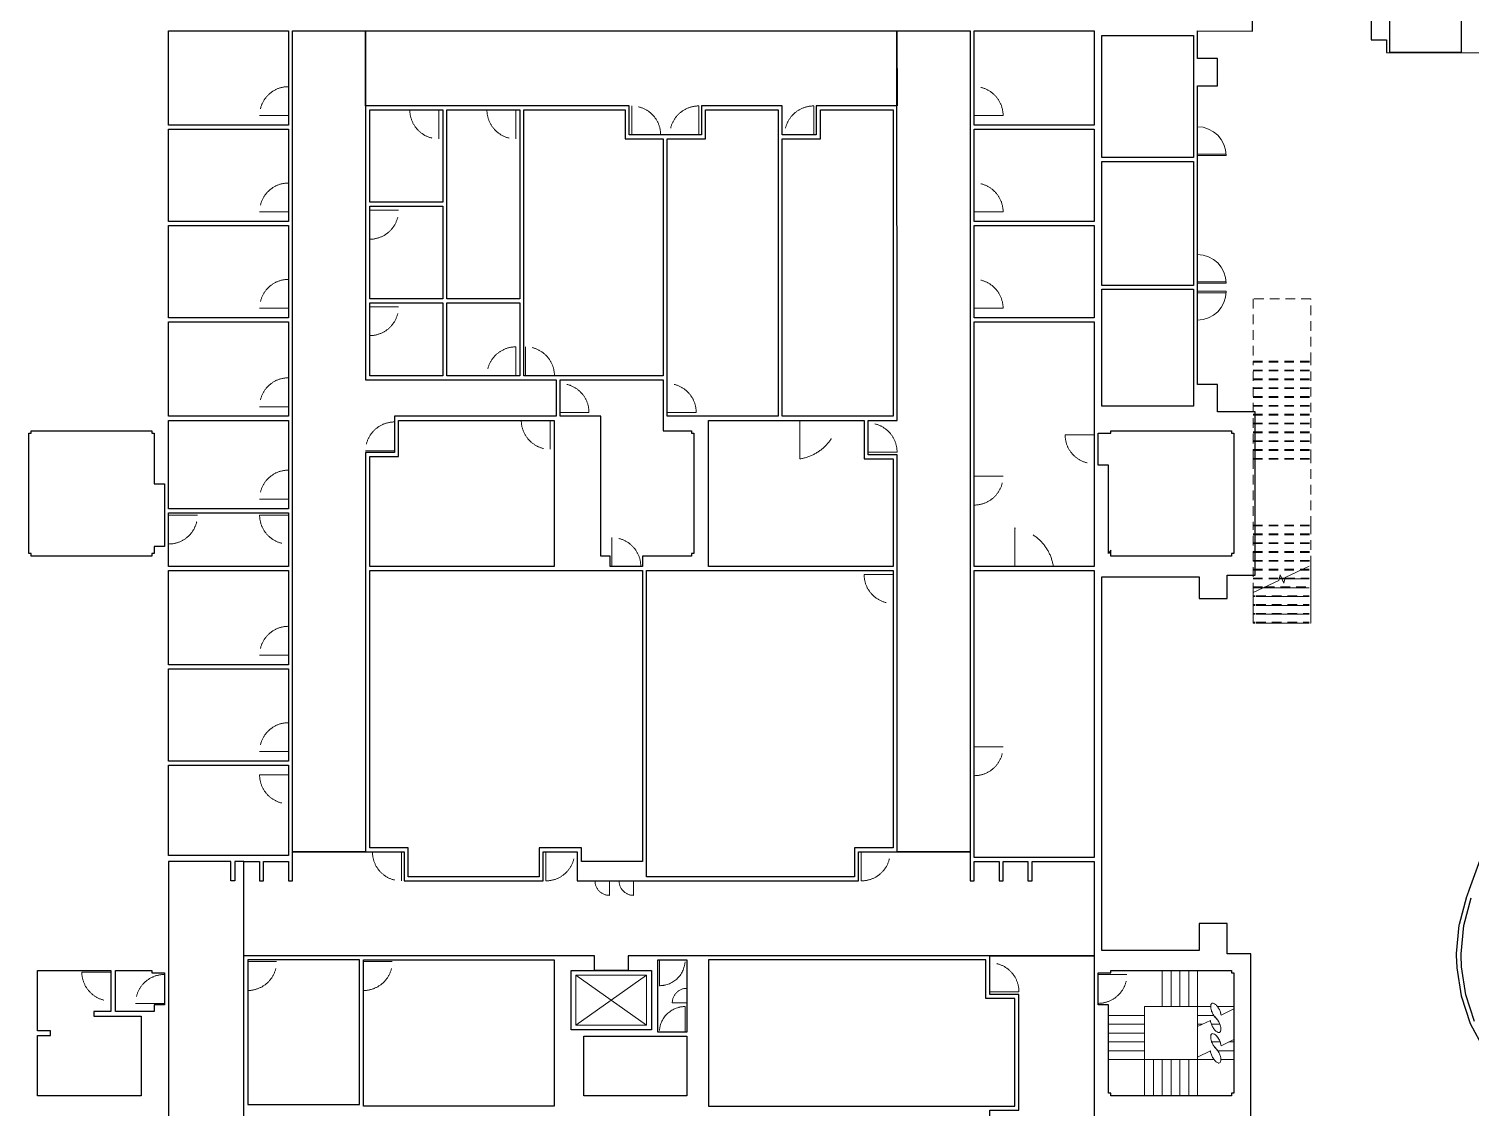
# Model space of a CAD drawing. Header units: inches. Extents: x 1472 to 5724, y 569 to 5704.
# Drawn here: x 1472 to 3267, y 2566 to 3910 of the extents above; entities that cross this region are included whole.
import ezdxf

# ---------------------------------------------------------------- set-up
doc = ezdxf.new("R2010")
doc.units = ezdxf.units.IN
doc.header["$LTSCALE"] = 192
doc.header["$MEASUREMENT"] = 0
doc.linetypes.add('HIDDEN', pattern=[0.375, 0.25, -0.125])
doc.linetypes.add('Overhead - 1_16_', pattern=[0.101562, 0.0625, -0.039062])
for name, color, linetype, lineweight in [('A-DOOR', 3, 'CONTINUOUS', 9), ('A-DOOR-SWNG', 4, 'HIDDEN', 0), ('A-FLOR-EVTR', 3, 'CONTINUOUS', 5), ('A-FLOR-STRS', 6, 'CONTINUOUS', 5)]:
    doc.layers.add(name, color=color, linetype=linetype, lineweight=lineweight)
doc.layers.add('A-SPAC-PPLN-AREA', color=7, linetype='CONTINUOUS', plot=False)

msp = doc.modelspace()

# ---------------------------------------------------------------- linework, layer by layer
at = {"layer": 'A-DOOR'}
for p, q in [((1982.1, 3809.2), (1982.1, 3773.2)), ((2078.1, 3809.2), (2078.1, 3773.2)), ((2222.3, 3778.2), (2222.3, 3814.2)), ((2305.8, 3778.2), (2305.8, 3814.2)), ((2448.8, 3778.2), (2448.8, 3814.2)), ((1795.1, 3802.2), (1759.1, 3802.2)), ((2648.6, 3802.2), (2684.6, 3802.2)), ((1795.1, 3682.2), (1759.1, 3682.2)), ((1896.1, 3684.2), (1932.1, 3684.2)), ((2648.6, 3682.2), (2684.6, 3682.2)), ((1795.1, 3562.2), (1759.1, 3562.2)), ((1896.1, 3564.2), (1932.1, 3564.2)), ((2648.6, 3562.2), (2684.6, 3562.2)), ((2078.1, 3478.2), (2078.1, 3514.2)), ((2090.1, 3478.2), (2090.1, 3514.2)), ((2404.6, 3432.5), (2404.6, 3468.5)), ((1795.1, 3439.7), (1759.1, 3439.7)), ((2133.1, 3432.5), (2169.1, 3432.5)), ((2266.6, 3432.5), (2302.6, 3432.5)), ((2120.8, 3422.7), (2120.8, 3386.7)), ((2431.6, 3422.7), (2431.6, 3374.7)), ((2797.8, 3404.7), (2761.8, 3404.7)), ((1927.1, 3384.7), (1891.1, 3384.7)), ((2516.6, 3383.2), (2552.6, 3383.2)), ((2648.6, 3353.2), (2684.6, 3353.2)), ((1795.1, 3324.7), (1759.1, 3324.7)), ((1645.8, 3304.7), (1681.8, 3304.7)), ((1795.1, 3304.7), (1759.1, 3304.7)), ((2699.2, 3240.7), (2699.2, 3288.7)), ((2197.6, 3240.7), (2197.6, 3276.7)), ((2547.6, 3230.7), (2511.6, 3230.7)), ((1795.1, 3130.2), (1759.1, 3130.2)), ((1795.1, 3010.2), (1759.1, 3010.2)), ((2648.6, 3016.2), (2684.6, 3016.2)), ((1795.1, 2981.2), (1759.1, 2981.2)), ((1935.6, 2885.2), (1935.6, 2849.2)), ((2115.3, 2885.2), (2115.3, 2849.2)), ((2508.1, 2885.2), (2508.1, 2849.2)), ((2194.6, 2849.2), (2194.6, 2831.2)), ((2224.6, 2849.2), (2224.6, 2831.2)), ((1744.3, 2748.7), (1780.3, 2748.7)), ((1888.3, 2748.7), (1924.3, 2748.7)), ((2256.8, 2750.7), (2256.8, 2718.7)), ((1573.8, 2735.7), (1537.8, 2735.7)), ((2802.8, 2732.7), (2838.8, 2732.7)), ((2668.3, 2711.2), (2704.3, 2711.2)), ((1640.8, 2696.7), (1604.8, 2696.7)), ((2290.8, 2697.4), (2272.8, 2697.4)), ((2288.8, 2660.7), (2288.8, 2692.7))]:
    msp.add_line(p, q, dxfattribs=at)
at = {"layer": 'A-DOOR', "lineweight": 9}
for p, q in [((1982.1, 3809.2), (1982.1, 3773.2)), ((2078.1, 3809.2), (2078.1, 3773.2)), ((2222.3, 3778.2), (2222.3, 3814.2)), ((2305.8, 3778.2), (2305.8, 3814.2)), ((2448.8, 3778.2), (2448.8, 3814.2)), ((1795.1, 3802.2), (1759.1, 3802.2)), ((2648.6, 3802.2), (2684.6, 3802.2)), ((2926.3, 3754), (2926.3, 3752.3)), ((2926.3, 3754), (2962.3, 3754)), ((2962.3, 3754), (2962.3, 3752.3)), ((2926.3, 3752.3), (2962.3, 3752.3)), ((1795.1, 3682.2), (1759.1, 3682.2)), ((1896.1, 3684.2), (1932.1, 3684.2)), ((2648.6, 3682.2), (2684.6, 3682.2)), ((2926.3, 3595), (2926.3, 3593.3)), ((2926.3, 3595), (2962.3, 3595)), ((2926.3, 3593.3), (2962.3, 3593.3)), ((2962.3, 3595), (2962.3, 3593.3)), ((2926.3, 3581.6), (2926.3, 3583.4)), ((2926.3, 3583.4), (2962.3, 3583.4)), ((2926.3, 3581.6), (2962.3, 3581.6)), ((2962.3, 3581.6), (2962.3, 3583.4)), ((1795.1, 3562.2), (1759.1, 3562.2)), ((1896.1, 3564.2), (1932.1, 3564.2)), ((2648.6, 3562.2), (2684.6, 3562.2)), ((2078.1, 3478.2), (2078.1, 3514.2)), ((2090.1, 3478.2), (2090.1, 3514.2)), ((2404.6, 3432.5), (2404.6, 3468.5)), ((1795.1, 3439.7), (1759.1, 3439.7)), ((2133.1, 3432.5), (2169.1, 3432.5)), ((2266.6, 3432.5), (2302.6, 3432.5)), ((2120.8, 3422.7), (2120.8, 3386.7)), ((2431.6, 3422.7), (2431.6, 3374.7)), ((2797.8, 3404.7), (2761.8, 3404.7)), ((1927.1, 3384.7), (1891.1, 3384.7)), ((2516.6, 3383.2), (2552.6, 3383.2)), ((2648.6, 3353.2), (2684.6, 3353.2)), ((1795.1, 3324.7), (1759.1, 3324.7)), ((1645.8, 3304.7), (1681.8, 3304.7)), ((1795.1, 3304.7), (1759.1, 3304.7)), ((2699.2, 3240.7), (2699.2, 3288.7)), ((2197.6, 3240.7), (2197.6, 3276.7)), ((2547.6, 3230.7), (2511.6, 3230.7)), ((1795.1, 3130.2), (1759.1, 3130.2)), ((1795.1, 3010.2), (1759.1, 3010.2)), ((2648.6, 3016.2), (2684.6, 3016.2)), ((1795.1, 2981.2), (1759.1, 2981.2)), ((1935.6, 2885.2), (1935.6, 2849.2)), ((2115.3, 2885.2), (2115.3, 2849.2)), ((2508.1, 2885.2), (2508.1, 2849.2)), ((2194.6, 2849.2), (2194.6, 2831.2)), ((2224.6, 2849.2), (2224.6, 2831.2)), ((1744.3, 2748.7), (1780.3, 2748.7)), ((1888.3, 2748.7), (1924.3, 2748.7)), ((2256.8, 2750.7), (2256.8, 2718.7)), ((1573.8, 2735.7), (1537.8, 2735.7)), ((2802.8, 2732.7), (2838.8, 2732.7)), ((2668.3, 2711.2), (2704.3, 2711.2)), ((1640.8, 2696.7), (1604.8, 2696.7)), ((2290.8, 2697.4), (2272.8, 2697.4)), ((2288.8, 2660.7), (2288.8, 2692.7))]:
    msp.add_line(p, q, dxfattribs=at)
for centre, start, end in [((2926.3, 3752.3), 0, 90), ((2926.3, 3593.3), 0, 90), ((2926.3, 3583.4), 270, 0)]:
    msp.add_arc(centre, 36, start, end, dxfattribs=at)
at = {"layer": 'A-DOOR-SWNG'}
for centre, radius, start, end in [((1795.1, 3802.2), 36, 90, 180), ((1795.1, 3802.2), 36, 90, 180), ((2648.6, 3802.2), 36, 0, 90), ((2648.6, 3802.2), 36, 0, 90), ((1982.1, 3809.2), 36, 180, 270), ((1982.1, 3809.2), 36, 180, 270), ((2078.1, 3809.2), 36, 180, 270), ((2078.1, 3809.2), 36, 180, 270), ((2222.3, 3778.2), 36, 0, 90), ((2222.3, 3778.2), 36, 0, 90), ((2305.8, 3778.2), 36, 90, 180), ((2305.8, 3778.2), 36, 90, 180), ((2448.8, 3778.2), 36, 90, 180), ((2448.8, 3778.2), 36, 90, 180), ((1795.1, 3682.2), 36, 90, 180), ((1795.1, 3682.2), 36, 90, 180), ((2648.6, 3682.2), 36, 0, 90), ((2648.6, 3682.2), 36, 0, 90), ((1896.1, 3684.2), 36, 270, 0), ((1896.1, 3684.2), 36, 270, 0), ((1795.1, 3562.2), 36, 90, 180), ((1795.1, 3562.2), 36, 90, 180), ((2648.6, 3562.2), 36, 0, 90), ((2648.6, 3562.2), 36, 0, 90), ((1896.1, 3564.2), 36, 270, 0), ((1896.1, 3564.2), 36, 270, 0), ((2078.1, 3478.2), 36, 90, 180), ((2078.1, 3478.2), 36, 90, 180), ((2090.1, 3478.2), 36, 0, 90), ((2090.1, 3478.2), 36, 0, 90), ((1795.1, 3439.7), 36, 90, 180), ((1795.1, 3439.7), 36, 90, 180), ((2133.1, 3432.5), 36, 0, 90), ((2133.1, 3432.5), 36, 0, 90), ((2266.6, 3432.5), 36, 0, 90), ((2266.6, 3432.5), 36, 0, 90), ((1927.1, 3384.7), 36, 90, 180), ((1927.1, 3384.7), 36, 90, 180), ((2120.8, 3422.7), 36, 180, 270), ((2120.8, 3422.7), 36, 180, 270), ((2423.1, 3431.2), 57.1, 278.5432, 351.4568), ((2423.1, 3431.2), 57.1, 278.5432, 351.4568), ((2516.6, 3383.2), 36, 0, 90), ((2516.6, 3383.2), 36, 0, 90), ((2797.8, 3404.7), 36, 180, 270), ((2797.8, 3404.7), 36, 180, 270), ((1795.1, 3324.7), 36, 90, 180), ((1795.1, 3324.7), 36, 90, 180), ((2648.6, 3353.2), 36, 270, 0), ((2648.6, 3353.2), 36, 270, 0), ((1645.8, 3304.7), 36, 270, 0), ((1645.8, 3304.7), 36, 270, 0), ((1795.1, 3304.7), 36, 180, 270), ((1795.1, 3304.7), 36, 180, 270), ((2690.7, 3232.2), 57.1, 8.5432, 81.4568), ((2690.7, 3232.2), 57.1, 8.5432, 81.4568), ((2197.6, 3240.7), 36, 360, 90), ((2197.6, 3240.7), 36, 0, 90), ((2547.6, 3230.7), 36, 180, 270), ((2547.6, 3230.7), 36, 180, 270), ((1795.1, 3130.2), 36, 90, 180), ((1795.1, 3130.2), 36, 90, 180), ((1795.1, 3010.2), 36, 90, 180), ((1795.1, 3010.2), 36, 90, 180), ((2648.6, 3016.2), 36, 270, 0), ((2648.6, 3016.2), 36, 270, 0), ((1795.1, 2981.2), 36, 180, 270), ((1795.1, 2981.2), 36, 180, 270), ((1935.6, 2885.2), 36, 180, 270), ((1935.6, 2885.2), 36, 180, 270), ((2115.3, 2885.2), 36, 270, 0), ((2115.3, 2885.2), 36, 270, 0), ((2508.1, 2885.2), 36, 270, 0), ((2508.1, 2885.2), 36, 270, 0), ((2194.6, 2849.2), 18, 180, 270), ((2194.6, 2849.2), 18, 180, 270), ((2224.6, 2849.2), 18, 180, 270), ((2224.6, 2849.2), 18, 180, 270), ((1744.3, 2748.7), 36, 270, 360), ((1744.3, 2748.7), 36, 270, 0), ((1888.3, 2748.7), 36, 270, 360), ((1888.3, 2748.7), 36, 270, 0), ((2256.8, 2750.7), 32, 270, 360), ((2256.8, 2750.7), 32, 270, 0), ((2668.3, 2711.2), 36, 0, 90), ((2668.3, 2711.2), 36, 0, 90), ((1573.8, 2735.7), 36, 180, 270), ((1573.8, 2735.7), 36, 180, 270), ((1640.8, 2696.7), 36, 90, 180), ((1640.8, 2696.7), 36, 90, 180), ((2802.8, 2732.7), 36, 270, 0), ((2802.8, 2732.7), 36, 270, 0), ((2290.8, 2697.4), 18, 90, 180), ((2290.8, 2697.4), 18, 90, 180), ((2288.8, 2660.7), 32, 90, 180), ((2288.8, 2660.7), 32, 90, 180)]:
    msp.add_arc(centre, radius, start, end, dxfattribs=at)
at = {"layer": 'A-FLOR-EVTR'}
for p, q in [((2152.8, 2731.7), (2152.8, 2669.7)), ((2240.8, 2731.7), (2152.8, 2731.7)), ((2240.8, 2669.7), (2152.8, 2731.7)), ((2240.8, 2731.7), (2152.8, 2669.7)), ((2240.8, 2669.7), (2240.8, 2731.7)), ((2240.8, 2669.7), (2152.8, 2669.7))]:
    msp.add_line(p, q, dxfattribs=at)
at = {"layer": 'A-FLOR-EVTR', "color": 253}
msp.add_line((2240.8, 2731.7), (2152.8, 2669.7), dxfattribs=at)
at = {"layer": 'A-FLOR-EVTR', "color": 253, "flags": 128}
msp.add_lwpolyline([(2152.8, 2731.7), (2152.8, 2669.7), (2240.8, 2669.7), (2240.8, 2731.7), (2152.8, 2731.7), (2240.8, 2669.7)], dxfattribs=at)
at = {"layer": 'A-FLOR-STRS', "linetype": 'Overhead - 1_16_'}
for p, q in [((3067.7, 3573.9), (2995.7, 3573.9)), ((2995.7, 3573.9), (2995.7, 3495.2)), ((3067.7, 3495.2), (3067.7, 3573.9)), ((2995.7, 3496.2), (3067.7, 3496.2)), ((2995.7, 3495.2), (3067.7, 3495.2)), ((2995.7, 3374.2), (2995.7, 3495.2)), ((2995.7, 3485.2), (3067.7, 3485.2)), ((2995.7, 3484.2), (3067.7, 3484.2)), ((3067.7, 3374.2), (3067.7, 3495.2)), ((2995.7, 3474.2), (3067.7, 3474.2)), ((2995.7, 3473.2), (3067.7, 3473.2)), ((2995.7, 3463.2), (3067.7, 3463.2)), ((2995.7, 3462.2), (3067.7, 3462.2)), ((2995.7, 3452.2), (3067.7, 3452.2)), ((2995.7, 3451.2), (3067.7, 3451.2)), ((2995.7, 3441.2), (3067.7, 3441.2)), ((2995.7, 3440.2), (3067.7, 3440.2)), ((2995.7, 3430.2), (3067.7, 3430.2)), ((2995.7, 3429.2), (3067.7, 3429.2)), ((2995.7, 3419.2), (3067.7, 3419.2)), ((2995.7, 3418.2), (3067.7, 3418.2)), ((2995.7, 3408.2), (3067.7, 3408.2)), ((2995.7, 3407.2), (3067.7, 3407.2)), ((2995.7, 3397.2), (3067.7, 3397.2)), ((2995.7, 3396.2), (3067.7, 3396.2)), ((2995.7, 3386.2), (3067.7, 3386.2)), ((2995.7, 3385.2), (3067.7, 3385.2)), ((2995.7, 3375.2), (3067.7, 3375.2)), ((2995.7, 3374.2), (2995.7, 3291.2)), ((2995.7, 3374.2), (3067.7, 3374.2)), ((3067.7, 3291.2), (3067.7, 3374.2)), ((2995.7, 3292.2), (3067.7, 3292.2)), ((2995.7, 3291.2), (3067.7, 3291.2)), ((2995.7, 3208.4), (2995.7, 3291.2)), ((3067.7, 3242), (3067.7, 3291.2)), ((2995.7, 3281.2), (3067.7, 3281.2)), ((2995.7, 3280.2), (3067.7, 3280.2)), ((2995.7, 3270.2), (3067.7, 3270.2)), ((2995.7, 3269.2), (3067.7, 3269.2)), ((2995.7, 3259.2), (3067.7, 3259.2)), ((2995.7, 3258.2), (3067.7, 3258.2)), ((2995.7, 3248.2), (3067.7, 3248.2)), ((2995.7, 3247.2), (3067.7, 3247.2)), ((2995.7, 3237.2), (3057.5, 3237.2)), ((2995.7, 3236.2), (3055.3, 3236.2)), ((3057.5, 3237.2), (3065.7, 3237.2)), ((3067.2, 3237.2), (3067.7, 3237.2)), ((2995.7, 3226.2), (3028.4, 3226.2)), ((2995.7, 3225.2), (3028.1, 3225.2)), ((2995.7, 3215.2), (3010.3, 3215.2)), ((2995.7, 3214.2), (3008.1, 3214.2)), ((3010.3, 3215.2), (3065.7, 3215.2)), ((3028.4, 3226.2), (3031.3, 3226.2)), ((3031.3, 3226.2), (3035.6, 3226.2)), ((3031.7, 3225.2), (3035.4, 3225.2)), ((3035.6, 3226.2), (3065.7, 3226.2)), ((3067.2, 3226.2), (3067.7, 3226.2)), ((3067.2, 3215.2), (3067.7, 3215.2)), ((2995.7, 3204.2), (2996.3, 3204.2)), ((2996.8, 3204.2), (2998.2, 3204.2)), ((2999.7, 3204.2), (3065.7, 3204.2)), ((3067.2, 3204.2), (3067.7, 3204.2)), ((2995.7, 3193.2), (2996.3, 3193.2)), ((2995.7, 3182.2), (2996.3, 3182.2)), ((2996.8, 3193.2), (2998.2, 3193.2)), ((2996.8, 3182.2), (2998.2, 3182.2)), ((2999.7, 3193.2), (3065.7, 3193.2)), ((2999.7, 3182.2), (3065.7, 3182.2)), ((3067.2, 3193.2), (3067.7, 3193.2)), ((3067.2, 3182.2), (3067.7, 3182.2)), ((2995.7, 3171.2), (2996.3, 3171.2)), ((2996.8, 3171.2), (2998.2, 3171.2)), ((2999.7, 3171.2), (3065.7, 3171.2)), ((3067.2, 3171.2), (3067.7, 3171.2))]:
    msp.add_line(p, q, dxfattribs=at)
at = {"layer": 'A-FLOR-STRS'}
for p, q in [((3065.7, 3241.1), (3035.8, 3227.1)), ((3055.3, 3236.2), (3065.7, 3236.2)), ((3067.7, 3242), (3067.2, 3241.8)), ((3067.2, 3236.2), (3067.7, 3236.2)), ((3067.7, 3236.2), (3067.7, 3242)), ((3067.7, 3225.2), (3067.7, 3236.2)), ((3027.7, 3223.3), (2995.7, 3208.4)), ((3008.1, 3214.2), (3065.7, 3214.2)), ((3029.4, 3230.3), (3027.7, 3223.3)), ((3028.1, 3225.2), (3031.7, 3225.2)), ((3034.1, 3220.1), (3029.4, 3230.3)), ((3035.8, 3227.1), (3034.1, 3220.1)), ((3035.4, 3225.2), (3065.7, 3225.2)), ((3067.2, 3225.2), (3067.7, 3225.2)), ((3067.2, 3214.2), (3067.7, 3214.2)), ((3067.7, 3214.2), (3067.7, 3225.2)), ((3067.7, 3203.2), (3067.7, 3214.2)), ((2995.7, 3203.2), (2995.7, 3208.4)), ((2995.7, 3192.2), (2995.7, 3203.2)), ((2995.7, 3203.2), (2996.3, 3203.2)), ((2996.8, 3203.2), (2998.2, 3203.2)), ((2999.7, 3203.2), (3065.7, 3203.2)), ((3067.2, 3203.2), (3067.7, 3203.2)), ((3067.7, 3192.2), (3067.7, 3203.2)), ((2995.7, 3181.2), (2995.7, 3192.2)), ((2995.7, 3192.2), (2996.3, 3192.2)), ((2995.7, 3170.2), (2995.7, 3181.2)), ((2995.7, 3181.2), (2996.3, 3181.2)), ((2996.8, 3192.2), (2998.2, 3192.2)), ((2996.8, 3181.2), (2998.2, 3181.2)), ((2999.7, 3192.2), (3065.7, 3192.2)), ((2999.7, 3181.2), (3065.7, 3181.2)), ((3067.2, 3192.2), (3067.7, 3192.2)), ((3067.2, 3181.2), (3067.7, 3181.2)), ((3067.7, 3181.2), (3067.7, 3192.2)), ((3067.7, 3170.2), (3067.7, 3181.2)), ((2995.7, 3170.2), (2996.3, 3170.2)), ((2996.8, 3170.2), (2998.2, 3170.2)), ((2999.7, 3170.2), (3065.7, 3170.2)), ((3067.2, 3170.2), (3067.7, 3170.2)), ((2882.8, 2692.7), (2882.8, 2737.7)), ((2893.8, 2692.7), (2893.8, 2737.7)), ((2904.8, 2692.7), (2904.8, 2737.7)), ((2915.8, 2692.7), (2915.8, 2737.7)), ((2926.8, 2692.7), (2926.8, 2737.7)), ((2815.8, 2681.7), (2860.8, 2681.7)), ((2860.8, 2626.7), (2860.8, 2692.7)), ((2860.8, 2692.7), (2926.8, 2692.7)), ((2926.8, 2626.7), (2926.8, 2692.7)), ((2926.8, 2692.7), (2943, 2692.7)), ((2926.8, 2681.7), (2946.9, 2681.7)), ((2942.7, 2675.5), (2926.8, 2667.7)), ((2951.5, 2692.7), (2971.8, 2692.7)), ((2971.8, 2689.7), (2955.9, 2681.9)), ((2815.8, 2670.7), (2860.8, 2670.7)), ((2815.8, 2659.7), (2860.8, 2659.7)), ((2926.8, 2670.7), (2933, 2670.7)), ((2943.9, 2670.7), (2954.4, 2670.7)), ((2815.8, 2648.7), (2860.8, 2648.7)), ((2944.3, 2648.7), (2954.7, 2648.7)), ((2971.8, 2651.7), (2955.9, 2643.9)), ((2965.7, 2648.7), (2971.8, 2648.7)), ((2815.8, 2637.7), (2860.8, 2637.7)), ((2815.8, 2626.7), (2860.8, 2626.7)), ((2860.8, 2626.7), (2926.8, 2626.7)), ((2860.8, 2581.7), (2860.8, 2626.7)), ((2871.8, 2581.7), (2871.8, 2626.7)), ((2882.8, 2581.7), (2882.8, 2626.7)), ((2893.8, 2581.7), (2893.8, 2626.7)), ((2904.8, 2581.7), (2904.8, 2626.7)), ((2915.8, 2581.7), (2915.8, 2626.7)), ((2942.7, 2637.5), (2926.8, 2629.7)), ((2926.8, 2581.7), (2926.8, 2626.7)), ((2926.8, 2626.7), (2947.2, 2626.7)), ((2951.8, 2637.7), (2971.8, 2637.7)), ((2955.7, 2626.7), (2971.8, 2626.7))]:
    msp.add_line(p, q, dxfattribs=at)
at = {"layer": 'A-FLOR-STRS', "color": 253}
for p, q in [((2882.8, 2692.7), (2882.8, 2737.7)), ((2893.8, 2692.7), (2893.8, 2737.7)), ((2904.8, 2692.7), (2904.8, 2737.7)), ((2915.8, 2692.7), (2915.8, 2737.7)), ((2815.8, 2681.7), (2860.8, 2681.7)), ((2926.8, 2681.7), (2946.9, 2681.7)), ((2942.7, 2675.5), (2926.8, 2667.7)), ((2951.5, 2692.7), (2971.8, 2692.7)), ((2971.8, 2689.7), (2955.9, 2681.9)), ((2815.8, 2670.7), (2860.8, 2670.7)), ((2815.8, 2659.7), (2860.8, 2659.7)), ((2926.8, 2670.7), (2933, 2670.7)), ((2943.9, 2670.7), (2954.4, 2670.7)), ((2815.8, 2648.7), (2860.8, 2648.7)), ((2944.3, 2648.7), (2954.7, 2648.7)), ((2971.8, 2651.7), (2955.9, 2643.9)), ((2965.7, 2648.7), (2971.8, 2648.7)), ((2815.8, 2637.7), (2860.8, 2637.7)), ((2871.8, 2581.7), (2871.8, 2626.7)), ((2882.8, 2581.7), (2882.8, 2626.7)), ((2893.8, 2581.7), (2893.8, 2626.7)), ((2904.8, 2581.7), (2904.8, 2626.7)), ((2915.8, 2581.7), (2915.8, 2626.7)), ((2942.7, 2637.5), (2926.8, 2629.7)), ((2951.8, 2637.7), (2971.8, 2637.7)), ((2955.7, 2626.7), (2971.8, 2626.7))]:
    msp.add_line(p, q, dxfattribs=at)
at = {"layer": 'A-FLOR-STRS', "color": 253, "flags": 128}
for points in [[(2926.8, 2737.7), (2926.8, 2692.7), (2926.8, 2626.7), (2860.8, 2626.7), (2860.8, 2692.7), (2926.8, 2692.7), (2943, 2692.7)], [(2815.8, 2626.7), (2860.8, 2626.7), (2860.8, 2581.7)], [(2926.8, 2581.7), (2926.8, 2626.7), (2947.2, 2626.7)]]:
    msp.add_lwpolyline(points, dxfattribs=at)
at = {"layer": 'A-FLOR-STRS'}
for points in [[(2955.9, 2681.9, 0.045361), (2955.4, 2684.6, 0.044124), (2953.8, 2688.9, 0.044124), (2951.4, 2692.8, 0.057554), (2949.1, 2695.4, 0.099852), (2946.3, 2696.9, 0.19397), (2944.6, 2696.8, 0.19397), (2943.4, 2695.5, 0.099852), (2943, 2692.4, 0.057554), (2943.5, 2688.9, 0.044124), (2945.2, 2684.7, 0.044124), (2947.5, 2680.8, 0.045361), (2949.3, 2678.7, -0.045361), (2951.2, 2676.6, -0.044124), (2953.5, 2672.7, -0.044124), (2955.1, 2668.5, -0.057554), (2955.7, 2665, -0.099852), (2955.2, 2661.9, -0.19397), (2954.1, 2660.6, -0.19397), (2952.4, 2660.5, -0.099852), (2949.6, 2662, -0.057554), (2947.2, 2664.6, -0.044124), (2944.9, 2668.5, -0.044124), (2943.3, 2672.8, -0.045361), (2942.7, 2675.5)], [(2955.9, 2643.9, 0.045361), (2955.4, 2646.6, 0.044124), (2953.8, 2650.9, 0.044124), (2951.4, 2654.8, 0.057554), (2949.1, 2657.4, 0.099852), (2946.3, 2658.9, 0.19397), (2944.6, 2658.8, 0.19397), (2943.4, 2657.5, 0.099852), (2943, 2654.4, 0.057554), (2943.5, 2650.9, 0.044124), (2945.2, 2646.7, 0.044124), (2947.5, 2642.8, 0.045361), (2949.3, 2640.7, -0.045361), (2951.2, 2638.6, -0.044124), (2953.5, 2634.7, -0.044124), (2955.1, 2630.5, -0.057554), (2955.7, 2627, -0.099852), (2955.2, 2623.9, -0.19397), (2954.1, 2622.6, -0.19397), (2952.4, 2622.5, -0.099852), (2949.6, 2624, -0.057554), (2947.2, 2626.6, -0.044124), (2944.9, 2630.5, -0.044124), (2943.3, 2634.8, -0.045361), (2942.7, 2637.5)]]:
    msp.add_lwpolyline(points, format="xyb", dxfattribs=at)
at = {"layer": 'A-FLOR-STRS', "color": 253}
for centre, radius, start, end in [((2951.1, 2692.8), 8.1, 159.9628, 182.7717), ((2945.6, 2694.8), 2.27, 116.0535, 159.9628), ((2945.6, 2694.8), 2.27, 72.1442, 116.0535), ((2943.8, 2689.2), 8.1, 49.3353, 72.1442), ((2939.1, 2683.8), 15.2, 36.1594, 49.3353), ((2957.9, 2677), 15.2, 185.5589, 195.9476), ((2958.2, 2693.1), 15.2, 182.7717, 195.9476), ((2968.4, 2696), 25.9, 195.9476, 206.0535), ((2968.4, 2696), 25.9, 206.0535, 216.1594), ((2959.8, 2689.8), 15.2, 216.1594, 226.5481), ((2938.9, 2667.6), 15.2, 36.1594, 46.5481), ((2930.3, 2661.4), 25.9, 26.0535, 36.1594), ((2930.6, 2677.5), 25.9, 26.0535, 36.1594), ((2930.6, 2677.5), 25.9, 15.9476, 26.0535), ((2940.8, 2680.4), 15.2, 5.5589, 15.9476), ((2951.1, 2654.8), 8.1, 159.9628, 182.7717), ((2968.1, 2679.9), 25.9, 195.9476, 206.0535), ((2945.6, 2656.8), 2.27, 116.0535, 159.9628), ((2945.6, 2656.8), 2.27, 72.1442, 116.0535), ((2968.1, 2679.9), 25.9, 206.0535, 216.1594), ((2943.8, 2651.2), 8.1, 49.3353, 72.1442), ((2959.6, 2673.6), 15.2, 216.1594, 229.3353), ((2939.1, 2645.8), 15.2, 36.1594, 49.3353), ((2954.9, 2668.2), 8.1, 229.3353, 252.1442), ((2953.1, 2662.6), 2.27, 252.1442, 296.0535), ((2930.3, 2661.4), 25.9, 15.9476, 26.0535), ((2953.1, 2662.6), 2.27, 296.0535, 339.9628), ((2940.5, 2664.3), 15.2, 2.7717, 15.9476), ((2947.6, 2664.6), 8.1, 339.9628, 2.7717), ((2958.2, 2655.1), 15.2, 182.7717, 195.9476), ((2968.4, 2658), 25.9, 195.9476, 206.0535), ((2968.4, 2658), 25.9, 206.0535, 216.1594), ((2959.8, 2651.8), 15.2, 216.1594, 226.5481), ((2938.9, 2629.6), 15.2, 36.1594, 46.5481), ((2930.6, 2639.5), 25.9, 26.0535, 36.1594), ((2930.6, 2639.5), 25.9, 15.9476, 26.0535), ((2940.8, 2642.4), 15.2, 5.5589, 15.9476), ((2957.9, 2639), 15.2, 185.5589, 195.9476), ((2968.1, 2641.9), 25.9, 195.9476, 206.0535), ((2968.1, 2641.9), 25.9, 206.0535, 216.1594), ((2959.6, 2635.6), 15.2, 216.1594, 229.3353), ((2954.9, 2630.2), 8.1, 229.3353, 252.1442), ((2930.3, 2623.4), 25.9, 26.0535, 36.1594), ((2953.1, 2624.6), 2.27, 252.1442, 296.0535), ((2930.3, 2623.4), 25.9, 15.9476, 26.0535), ((2953.1, 2624.6), 2.27, 296.0535, 339.9628), ((2940.5, 2626.3), 15.2, 2.7717, 15.9476), ((2947.6, 2626.6), 8.1, 339.9628, 2.7717)]:
    msp.add_arc(centre, radius, start, end, dxfattribs=at)
at = {"layer": 'A-SPAC-PPLN-AREA'}
for points in [[(3142.7, 4835.6), (3142.7, 3896.4), (3162, 3896.4), (3162, 3880.6), (3431, 3880.3)], [(2993.2, 2221.2), (2993.2, 2758.2), (2963.6, 2758.2), (2963.6, 2796.3), (2928.8, 2796.3), (2928.8, 2762.4), (2807.4, 2762.4), (2807.4, 3227.8), (2928.8, 3227.8), (2928.8, 3200.8), (2963.6, 3200.8), (2963.6, 3229.9), (2998.5, 3229.9), (2998.5, 3433.4), (2951.4, 3433.4), (2951.4, 3467.2), (2926.7, 3467.2), (2926.7, 3839.3), (2951.4, 3839.3), (2951.4, 3873.2), (2926.7, 3873.2), (2926.7, 3907.7), (2994.9, 3907.4), (2994.9, 4105)], [(3547.9, 3616.2), (3264.9, 2838.6), (3261.8, 2830.2), (3261.5, 2829.4), (3252.3, 2795.1), (3252.1, 2794.1), (3248.8, 2758.8), (3248.8, 2756.3), (3249.3, 2741.9), (3249.3, 2740.9), (3254.8, 2705.9), (3266.1, 2671.7), (3282.9, 2639.9)], [(3271.6, 2674), (3260.6, 2707.3), (3255.3, 2742), (3254.8, 2756.6), (3254.8, 2758.2), (3258.1, 2793.6), (3267.4, 2828.2)]]:
    msp.add_lwpolyline(points, dxfattribs=at)
for points in [[(3166, 4363.9), (3255, 4363.9), (3255, 3880.6), (3166, 3880.6)], [(1645.8, 3907.7), (1795.1, 3907.7), (1795.1, 3790.2), (1645.8, 3790.2)], [(1800.1, 2885.3), (1800.1, 3907.7), (1891.1, 3907.7), (1891.1, 3473.2), (2128.1, 3473.2), (2128.1, 3427.7), (1927.1, 3427.7), (1927.1, 3382.7), (1891.1, 3382.7), (1891.1, 2885.2)], [(1891.1, 3814.2), (1891.1, 3907.7), (2552.5, 3907.7), (2552.6, 3814.2), (2452.1, 3814.2), (2452.1, 3778.2), (2409.6, 3778.2), (2409.6, 3814.2), (2309.1, 3814.2), (2309.1, 3778.2), (2219.1, 3778.2), (2219.1, 3814.2), (1982.1, 3814.2), (1891.1, 3814.2)], [(2552.5, 3907.7), (2643.6, 3907.7), (2643.6, 3682.2), (2643.6, 2885.5), (2552.6, 2885.2), (2552.6, 3379.7), (2516.6, 3379.7), (2516.6, 3422.7), (2552.6, 3422.7)], [(2648.6, 3907.7), (2797.8, 3907.7), (2797.8, 3790.2), (2648.6, 3790.2)], [(2807.5, 3901.7), (2921.8, 3901.7), (2921.8, 3749.8), (2807.5, 3749.8)], [(1896.1, 3809.2), (1987.1, 3809.2), (1987.1, 3694.2), (1896.1, 3694.2)], [(1992.1, 3809.2), (2083.1, 3809.2), (2083.1, 3574.2), (1992.1, 3574.2)], [(2088.1, 3809.2), (2214.1, 3809.2), (2214.1, 3773.2), (2261.6, 3773.2), (2261.6, 3478.2), (2088.1, 3478.2)], [(2266.6, 3773.2), (2314.1, 3773.2), (2314.1, 3809.2), (2404.6, 3809.2), (2404.6, 3427.7), (2266.6, 3427.7)], [(2409.6, 3773.2), (2457.1, 3773.2), (2457.1, 3809.2), (2547.6, 3809.2), (2547.6, 3427.7), (2409.6, 3427.7)], [(1645.8, 3785.2), (1795.1, 3785.2), (1795.1, 3670.2), (1645.8, 3670.2)], [(2648.6, 3785.2), (2797.8, 3785.2), (2797.8, 3670.2), (2648.6, 3670.2)], [(2807.5, 3744.9), (2921.8, 3744.9), (2921.8, 3590.8), (2807.5, 3590.8)], [(1896.1, 3689.2), (1987.1, 3689.2), (1987.1, 3574.2), (1896.1, 3574.2)], [(1645.8, 3665.2), (1795.1, 3665.2), (1795.1, 3550.2), (1645.8, 3550.2)], [(2648.6, 3665.2), (2797.8, 3665.2), (2797.8, 3550.2), (2648.6, 3550.2)], [(2807.5, 3585.9), (2921.8, 3585.9), (2921.8, 3440.5), (2807.5, 3440.5)], [(1896.1, 3569.2), (1987.1, 3569.2), (1987.1, 3478.2), (1896.1, 3478.2)], [(1992.1, 3569.2), (2083.1, 3569.2), (2083.1, 3478.2), (1992.1, 3478.2)], [(1645.8, 3545.2), (1795.1, 3545.2), (1795.1, 3427.7), (1645.8, 3427.7)], [(2797.8, 3240.7), (2648.6, 3240.7), (2648.6, 3545.2), (2797.8, 3545.2)], [(2133.1, 3473.2), (2261.6, 3473.2), (2261.6, 3409.7), (2296.8, 3409.7), (2296.8, 3406.7), (2299.8, 3406.7), (2299.8, 3256.7), (2296.8, 3256.7), (2296.8, 3253.7), (2235.6, 3253.7), (2235.6, 3240.7), (2195.6, 3240.7), (2195.6, 3253.7), (2183.8, 3253.7), (2183.8, 3427.7), (2133.1, 3427.7)], [(1645.8, 3422.7), (1795.1, 3422.7), (1795.1, 3312.7), (1645.8, 3312.7)], [(1932.1, 3422.7), (2125.8, 3422.7), (2125.8, 3240.7), (1896.1, 3240.7), (1896.1, 3377.7), (1932.1, 3377.7)], [(2317.8, 3422.7), (2511.6, 3422.7), (2511.6, 3374.7), (2547.6, 3374.7), (2547.6, 3240.7), (2317.8, 3240.7)], [(1471.8, 3406.7), (1474.8, 3406.7), (1474.8, 3409.7), (1624.8, 3409.7), (1624.8, 3406.7), (1627.8, 3406.7), (1627.8, 3343.7), (1640.8, 3343.7), (1640.8, 3265.7), (1627.8, 3265.7), (1627.8, 3256.7), (1624.8, 3256.7), (1624.8, 3253.7), (1474.8, 3253.7), (1474.8, 3256.7), (1471.8, 3256.7)], [(2818.8, 3409.7), (2968.8, 3409.7), (2968.8, 3406.7), (2971.8, 3406.7), (2971.8, 3256.7), (2968.8, 3256.7), (2968.8, 3253.7), (2818.8, 3253.7), (2818.8, 3261), (2815.8, 3256.7), (2815.8, 3366.7), (2802.8, 3366.7), (2802.8, 3406.7), (2818.8, 3406.7)], [(1645.8, 3307.7), (1795.1, 3307.7), (1795.1, 3240.7), (1645.8, 3240.7)], [(1645.8, 3235.7), (1795.1, 3235.7), (1795.1, 3118.2), (1645.8, 3118.2)], [(1896.1, 3235.7), (2235.6, 3235.7), (2235.6, 2873.2), (2159.6, 2873.2), (2159.6, 2890.2), (2107.1, 2890.2), (2107.1, 2854.2), (1944.1, 2854.2), (1944.1, 2890.2), (1896.1, 2890.2)], [(2240.6, 3235.7), (2547.6, 3235.7), (2547.6, 2890.2), (2499.6, 2890.2), (2499.6, 2854.2), (2240.6, 2854.2)], [(2648.6, 3235.7), (2797.8, 3235.7), (2797.8, 2878.2), (2648.6, 2878.2)], [(1645.8, 3113.2), (1795.1, 3113.2), (1795.1, 2998.2), (1645.8, 2998.2)], [(1645.8, 2993.2), (1795.1, 2993.2), (1795.1, 2880.9), (1645.8, 2880.9)], [(1739.3, 2201.7), (1739.3, 2873.2), (1728.1, 2873.2), (1728.1, 2849.2), (1723.1, 2849.2), (1723.1, 2873.2), (1645.8, 2873.2), (1645.8, 2561.7), (1645.8, 2201.7)], [(1739.3, 2755.7), (1739.3, 2873.2), (1759.1, 2873.2), (1759.1, 2849.2), (1764.1, 2849.2), (1764.1, 2873.2), (1795.1, 2873.2), (1795.1, 2849.2), (1800.1, 2849.2), (1800.1, 2873), (1800.1, 2885.3), (1891.1, 2885.2), (1939.1, 2885.2), (1939.1, 2849.2), (2112.1, 2849.2), (2112.1, 2885.2), (2154.6, 2885.2), (2154.6, 2849.2), (2504.6, 2849.2), (2504.6, 2885.2), (2643.6, 2885.5), (2643.6, 2849.2), (2648.6, 2849.2), (2648.6, 2873.2), (2679.6, 2873.2), (2679.6, 2849.2), (2684.6, 2849.2), (2684.6, 2873.2), (2715.6, 2873.2), (2715.6, 2849.2), (2720.6, 2849.2), (2720.6, 2873.2), (2797.8, 2873.2), (2797.8, 2755.7), (2668.3, 2755.7), (2217.8, 2755.7), (2217.8, 2737.7), (2175.8, 2737.7), (2175.8, 2755.7), (1739.3, 2755.7)], [(1883.3, 2750.7), (1744.3, 2750.7), (1744.3, 2570.8), (1883.3, 2570.8)], [(1888.3, 2750.7), (2125.8, 2750.7), (2125.8, 2568.7), (1888.3, 2568.7)], [(2254.8, 2750.7), (2290.8, 2750.7), (2290.8, 2660.7), (2254.8, 2660.7)], [(2317.8, 2568.7), (2699.3, 2568.7), (2699.3, 2702.7), (2663.3, 2702.7), (2663.3, 2750.7), (2317.8, 2750.7)], [(2797.8, 2201.7), (2704.3, 2201.2), (2704.3, 2487.7), (2668.3, 2487.7), (2668.3, 2563.7), (2704.3, 2563.7), (2704.3, 2707.7), (2668.3, 2707.7), (2668.3, 2755.7), (2797.8, 2755.7), (2797.8, 2201.7)], [(1482.8, 2737.7), (1573.8, 2737.7), (1573.8, 2686.7), (1552.8, 2686.7), (1552.8, 2680.7), (1611.8, 2680.7), (1611.8, 2581.7), (1482.8, 2581.7), (1482.8, 2656.7), (1498.8, 2656.7), (1498.8, 2662.7), (1482.8, 2662.7)], [(1579.8, 2737.7), (1624.8, 2737.7), (1624.8, 2734.7), (1640.8, 2734.7), (1640.8, 2694.7), (1627.8, 2694.7), (1627.8, 2686.7), (1579.8, 2686.7)], [(2146.8, 2737.7), (2246.8, 2737.7), (2246.8, 2663.7), (2146.8, 2663.7)], [(2802.8, 2734.7), (2818.8, 2734.7), (2818.8, 2737.7), (2968.8, 2737.7), (2968.8, 2734.7), (2968.8, 2734.7), (2971.8, 2734.7), (2971.8, 2584.7), (2968.8, 2584.7), (2968.8, 2581.7), (2818.8, 2581.7), (2818.8, 2584.7), (2815.8, 2584.7), (2815.8, 2694.7), (2802.8, 2694.7)], [(2162.8, 2655.7), (2290.8, 2655.7), (2290.8, 2581.7), (2162.8, 2581.7)]]:
    msp.add_lwpolyline(points, close=True, dxfattribs=at)

doc.saveas('drawing.dxf')
